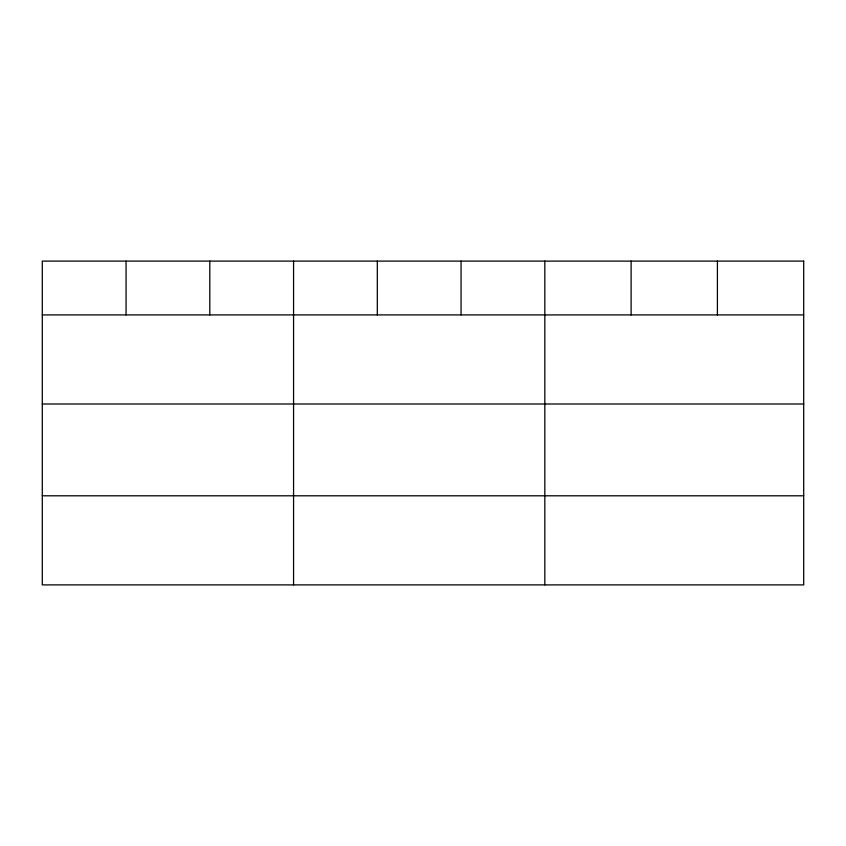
<?xml version="1.0" encoding="UTF-8"?>
<svg xmlns="http://www.w3.org/2000/svg" width="846" height="846" viewBox="0 0 846 846"><rect width="100%" height="100%" fill="white"/><g stroke="black" fill="none" stroke-linecap="round" stroke-linejoin="round"><path stroke-width="1.27" d="M42.3 314.913L803.7 314.913M42.3 404.007L803.7 404.007M42.3 495.798L803.7 495.798M717.408 261.107L717.408 314.913M631.116 261.107L631.116 314.913M544.824 261.107L544.824 584.893M461.07 261.107L461.07 314.913M377.316 261.107L377.316 314.913M293.562 261.107L293.562 584.893M209.808 261.107L209.808 314.913M126.054 261.107L126.054 314.913M803.7 261.107L42.3 261.107L42.3 584.893L803.7 584.893L803.7 261.107"/></g></svg>
